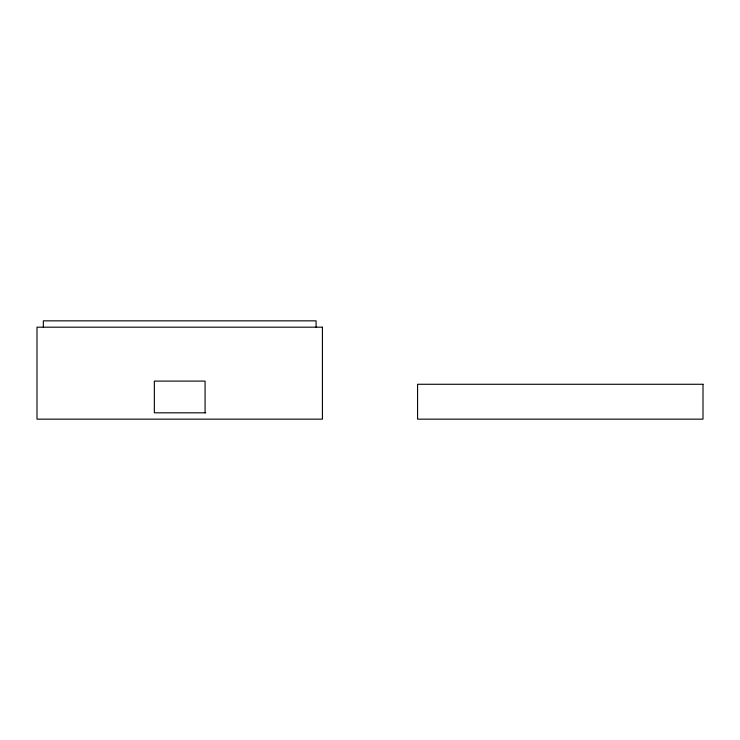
<?xml version="1.0" encoding="UTF-8"?>
<svg xmlns="http://www.w3.org/2000/svg" width="740" height="740" viewBox="0 0 740 740"><rect width="100%" height="100%" fill="white"/><g stroke="black" fill="none" stroke-linecap="round" stroke-linejoin="round"><path stroke-width="1.11" d="M205.72 412.818L154.346 412.818L154.346 381.1L205.082 381.1L205.082 412.818M316.082 327.182L316.082 320.846L43.346 320.846L43.346 327.182M322.427 327.182L37 327.182L37 419.154L322.427 419.154L322.427 327.182M703 384.273L417.573 384.273L417.573 419.154L703 419.154L703 384.273"/></g></svg>
